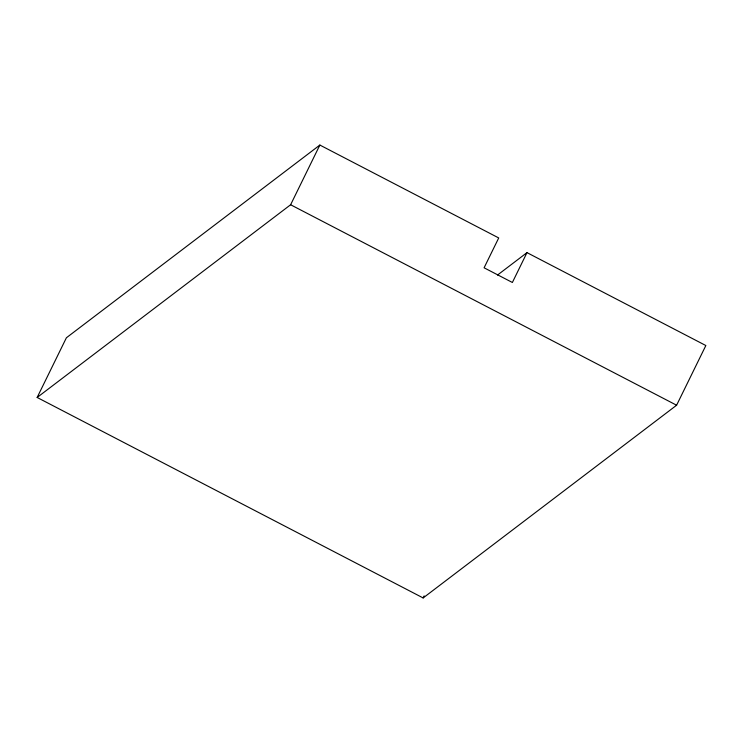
<?xml version="1.0" encoding="UTF-8"?>
<svg xmlns="http://www.w3.org/2000/svg" width="743" height="743" viewBox="0 0 743 743"><rect width="100%" height="100%" fill="white"/><g stroke="black" fill="none" stroke-linecap="round" stroke-linejoin="round"><path stroke-width="1.11" d="M37.15 397.468L66.396 337.777L319.861 145.052L498.72 237.946L484.092 267.796L512.373 282.479L526.991 252.629L705.85 345.532L676.604 405.223L423.139 597.948L37.15 397.468L290.615 204.752L319.861 145.052M423.139 597.948L424.142 595.886M497.504 275.059L526.991 252.629M290.615 204.752L676.604 405.223"/></g></svg>
